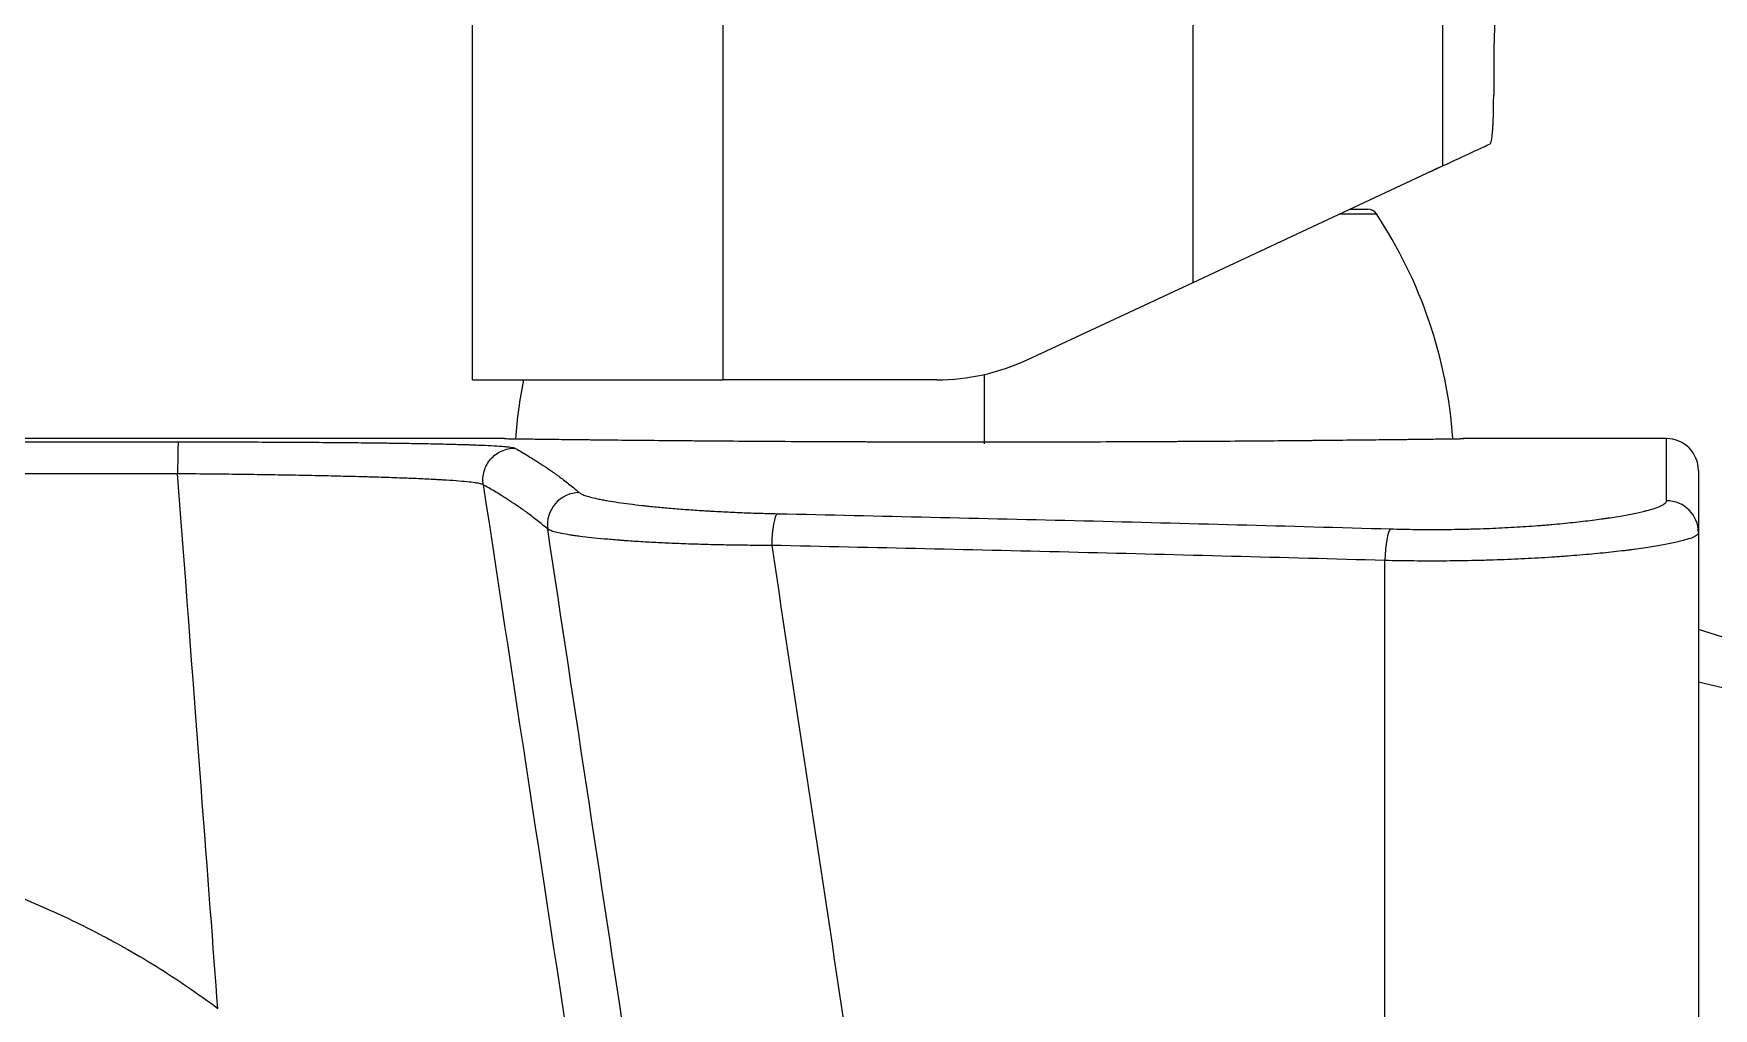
# Model space of a CAD drawing. Extents: x 0 to 1128, y 0 to 827.
# Drawn here: x 645.3 to 724.1, y 241.7 to 287.4 of the extents above; entities that cross this region are included whole.
import ezdxf

# ---------------------------------------------------------------- set-up
doc = ezdxf.new("R2010")
doc.units = 0
doc.header["$LTSCALE"] = 10
doc.header["$MEASUREMENT"] = 0
doc.layers.add('1', color=7, linetype='CONTINUOUS')

msp = doc.modelspace()

# ---------------------------------------------------------------- linework, layer by layer
at = {"layer": '1', "color": 7, "linetype": 'Continuous', "lineweight": -3}
for p, q in [((711.362, 310.807), (711.362, 281.213)), ((699.658, 275.756), (699.658, 310.338)), ((677.6, 308.187), (677.6, 271.187)), ((665.861, 271.187), (665.861, 295.187)), ((713.756, 285.687), (713.756, 284.536)), ((699.658, 275.756), (711.362, 281.213)), ((706.535, 278.963), (708.261, 278.963)), ((707.017, 279.187), (707.844, 279.187)), ((691.87, 272.124), (699.658, 275.756)), ((665.861, 271.187), (677.6, 271.187)), ((687.644, 271.187), (677.6, 271.187)), ((689.861, 271.436), (689.861, 268.187)), ((723.361, 264.018), (723.361, 239.459)), ((708.649, 239.459), (708.649, 262.71)), ((724.761, 259.033), (723.361, 259.477)), ((724.761, 256.669), (723.361, 257.009))]:
    msp.add_line(p, q, dxfattribs=at)
for centre, radius, start, end in [((707.844, 278.687), 0.5, 33.40737, 90), ((689.861, 266.827), 22.042, 4.16578, 33.40737), ((687.644, 281.187), 10, 270, 295), ((689.861, 266.827), 22.042, 168.58893, 175.84683), ((721.861, 266.927), 1.5, 0, 90)]:
    msp.add_arc(centre, radius, start, end, dxfattribs=at)
for centre, major_axis, ratio, start_param, end_param in [((652.067, 266.776), (0, -1.5), 0.021754, 3.155377, 4.712396), ((670.872, 264.401), (-0.981, -1.135), 0.99221, 3.85825, 5.569156), ((721.861, 264.018), (1.5, 0), 0.995505, 0, 1.570796), ((680.162, 263.416), (-0.032, -1.5), 0.176899, 3.262407, 4.716188), ((708.915, 262.71), (-0.042, -1.499), 0.17687, 3.300221, 4.717393)]:
    msp.add_ellipse(centre, major_axis=major_axis, ratio=ratio, start_param=start_param, end_param=end_param, dxfattribs=at)
for points, knots in [([(713.861, 288.937), (713.861, 288.937), (713.861, 288.932), (713.86, 288.919), (713.859, 288.916), (713.859, 288.91), (713.858, 288.899), (713.858, 288.885), (713.856, 288.854), (713.852, 288.803), (713.848, 288.732), (713.844, 288.671), (713.843, 288.649), (713.841, 288.615), (713.84, 288.603), (713.839, 288.579), (713.835, 288.517), (713.829, 288.395), (713.819, 288.206), (713.812, 288.063), (713.807, 287.949), (713.805, 287.911), (713.801, 287.832), (713.8, 287.791), (713.795, 287.668), (713.788, 287.498), (713.782, 287.317), (713.778, 287.176), (713.776, 287.128), (713.773, 287.031), (713.772, 286.982), (713.769, 286.834), (713.764, 286.635), (713.761, 286.429), (713.759, 286.273), (713.758, 286.195), (713.757, 286.115), (713.757, 286.062), (713.757, 286.035), (713.756, 285.902), (713.756, 285.795), (713.756, 285.687)], [0, 0, 0, 0, 0.06191, 0.06191, 0.077545, 0.077545, 0.09318, 0.12445, 0.12445, 0.186989, 0.249528, 0.249528, 0.280798, 0.280798, 0.296433, 0.296433, 0.312067, 0.374607, 0.437146, 0.499685, 0.499685, 0.530955, 0.530955, 0.562225, 0.562225, 0.624764, 0.687303, 0.687303, 0.718573, 0.718573, 0.749843, 0.749843, 0.812382, 0.874921, 0.874921, 0.906191, 0.921826, 0.921826, 0.937461, 0.937461, 1, 1, 1, 1]), ([(713.586, 282.251), (713.593, 282.254), (713.6, 282.261), (713.614, 282.284), (713.627, 282.313), (713.64, 282.357), (713.647, 282.389), (713.649, 282.396), (713.652, 282.41), (713.656, 282.431), (713.66, 282.454), (713.669, 282.502), (713.679, 282.572), (713.688, 282.655), (713.695, 282.721), (713.697, 282.743), (713.701, 282.79), (713.703, 282.814), (713.709, 282.887), (713.717, 282.989), (713.723, 283.1), (713.727, 283.186), (713.729, 283.215), (713.731, 283.274), (713.733, 283.304), (713.739, 283.456), (713.743, 283.583), (713.748, 283.779), (713.749, 283.845), (713.751, 283.947), (713.751, 283.981), (713.752, 284.05), (713.753, 284.084), (713.755, 284.257), (713.756, 284.396), (713.756, 284.536)], [0, 0, 0, 0, 0.0625, 0.0625, 0.125, 0.1875, 0.1875, 0.203125, 0.203125, 0.21875, 0.25, 0.25, 0.3125, 0.375, 0.375, 0.40625, 0.40625, 0.4375, 0.4375, 0.5, 0.5625, 0.5625, 0.59375, 0.59375, 0.625, 0.625, 0.75, 0.75, 0.8125, 0.8125, 0.84375, 0.84375, 0.875, 0.875, 1, 1, 1, 1]), ([(711.362, 281.213), (711.906, 281.467), (712.367, 281.682), (713.113, 282.03), (713.397, 282.162), (713.586, 282.251)], [0, 0, 0, 0, 0.5, 0.5, 1, 1, 1, 1]), ([(652.067, 268.276), (652.579, 268.276), (653.086, 268.275), (654.09, 268.274), (655.086, 268.271), (656.063, 268.268), (656.789, 268.264), (657.03, 268.263), (657.33, 268.262), (657.39, 268.261), (657.509, 268.261), (657.687, 268.26), (657.864, 268.258), (658.449, 268.255), (658.905, 268.252), (659.793, 268.244), (660.225, 268.24), (661.065, 268.232), (661.474, 268.227), (661.969, 268.22), (662.067, 268.219), (662.261, 268.216), (662.357, 268.215), (662.641, 268.211), (662.826, 268.208), (663.368, 268.199), (664.054, 268.186), (664.668, 268.172), (665.103, 268.16), (665.278, 268.155), (665.446, 268.15), (665.512, 268.148), (665.546, 268.147), (665.644, 268.144), (665.708, 268.142), (666.02, 268.131), (666.248, 268.122), (666.66, 268.103), (666.844, 268.093), (667.169, 268.073), (667.309, 268.062), (667.456, 268.049), (667.484, 268.046), (667.524, 268.042), (667.537, 268.04), (667.557, 268.038), (667.564, 268.037), (667.572, 268.036)], [0, 0, 0, 0, 0.069208, 0.069208, 0.138416, 0.207623, 0.207623, 0.242227, 0.242227, 0.250878, 0.250878, 0.259529, 0.276831, 0.276831, 0.346039, 0.346039, 0.415247, 0.415247, 0.484454, 0.484454, 0.501756, 0.501756, 0.519058, 0.519058, 0.553662, 0.553662, 0.62287, 0.692078, 0.692078, 0.726681, 0.735332, 0.735332, 0.743983, 0.743983, 0.761285, 0.761285, 0.830493, 0.830493, 0.899701, 0.899701, 0.968909, 0.968909, 0.98621, 0.98621, 0.994861, 0.994861, 1, 1, 1, 1]), ([(666.367, 266.26), (666.351, 266.366), (666.347, 266.474), (666.362, 266.688), (666.38, 266.794), (666.44, 267), (666.481, 267.1), (666.584, 267.289), (666.645, 267.378), (666.785, 267.54), (666.864, 267.614), (667.035, 267.743), (667.128, 267.799), (667.323, 267.888), (667.425, 267.922), (667.635, 267.968), (667.742, 267.98), (667.849, 267.98)], [0, 0, 0, 0, 0.125, 0.125, 0.25, 0.25, 0.375, 0.375, 0.5, 0.5, 0.625, 0.625, 0.75, 0.75, 0.875, 0.875, 1, 1, 1, 1]), ([(667.37, 268.427), (667.37, 268.427), (667.407, 268.426), (667.553, 268.424), (667.661, 268.423), (667.95, 268.419), (668.131, 268.417), (668.375, 268.414), (668.403, 268.413), (668.459, 268.413), (668.546, 268.411), (668.636, 268.41), (668.824, 268.408), (668.958, 268.406), (669.382, 268.401), (669.698, 268.397), (670.392, 268.389), (670.771, 268.384), (671.286, 268.379), (671.443, 268.377), (671.605, 268.375), (671.714, 268.374), (671.77, 268.373), (672.047, 268.37), (672.275, 268.368), (672.979, 268.36), (673.474, 268.355), (674.512, 268.346), (675.056, 268.341), (675.909, 268.333), (676.199, 268.331), (676.644, 268.327), (676.794, 268.326), (677.022, 268.324), (677.098, 268.324), (677.251, 268.322), (677.328, 268.322), (678.021, 268.317), (678.653, 268.312), (679.946, 268.304), (680.607, 268.3), (681.959, 268.293), (682.65, 268.29), (683.532, 268.286), (683.71, 268.285), (683.977, 268.284), (684.067, 268.284), (684.246, 268.284), (684.693, 268.282), (685.142, 268.281), (686.221, 268.278), (687.668, 268.275), (689.127, 268.274), (690.227, 268.274), (690.594, 268.274), (691.147, 268.274), (691.331, 268.275), (691.7, 268.275), (691.884, 268.275), (692.802, 268.276), (693.527, 268.278), (694.96, 268.282), (695.669, 268.284), (697.068, 268.29), (697.76, 268.293), (698.528, 268.297), (698.613, 268.297), (698.783, 268.298), (698.868, 268.299), (699.122, 268.3), (699.29, 268.301), (699.791, 268.304), (700.119, 268.306), (701.091, 268.312), (701.719, 268.317), (702.936, 268.326), (703.525, 268.331), (704.38, 268.338), (704.659, 268.341), (705.003, 268.344), (705.071, 268.344), (705.207, 268.346), (705.275, 268.346), (705.477, 268.348), (705.61, 268.349), (706.264, 268.356), (706.759, 268.361), (707.691, 268.37), (708.128, 268.375), (708.947, 268.384), (709.327, 268.389), (709.722, 268.393), (709.766, 268.394), (709.852, 268.395), (709.894, 268.396), (710.02, 268.397), (710.101, 268.398), (710.339, 268.401), (710.489, 268.403), (710.913, 268.408), (711.161, 268.411), (711.589, 268.417), (711.769, 268.419), (711.987, 268.422), (712.051, 268.423), (712.119, 268.424), (712.132, 268.424), (712.158, 268.424), (712.194, 268.425), (712.224, 268.425), (712.315, 268.426), (712.351, 268.427), (712.352, 268.427), (712.352, 268.427), (712.352, 268.427)], [0, 0, 0, 0, 0.03125, 0.03125, 0.0625, 0.0625, 0.09375, 0.09375, 0.097656, 0.097656, 0.101562, 0.109375, 0.109375, 0.125, 0.125, 0.15625, 0.15625, 0.1875, 0.1875, 0.195312, 0.199219, 0.199219, 0.203125, 0.203125, 0.21875, 0.21875, 0.25, 0.25, 0.28125, 0.28125, 0.296875, 0.296875, 0.304687, 0.304687, 0.308593, 0.308593, 0.3125, 0.3125, 0.34375, 0.34375, 0.375, 0.375, 0.40625, 0.40625, 0.414062, 0.414062, 0.417968, 0.417968, 0.421875, 0.437499, 0.437499, 0.468749, 0.499999, 0.499999, 0.515624, 0.515624, 0.523437, 0.523437, 0.531249, 0.531249, 0.562499, 0.562499, 0.593749, 0.593749, 0.624999, 0.624999, 0.628906, 0.628906, 0.632812, 0.632812, 0.640624, 0.640624, 0.656249, 0.656249, 0.687499, 0.687499, 0.718749, 0.718749, 0.734374, 0.734374, 0.73828, 0.73828, 0.742187, 0.742187, 0.749999, 0.749999, 0.781249, 0.781249, 0.812499, 0.812499, 0.843749, 0.843749, 0.847655, 0.847655, 0.851562, 0.851562, 0.859374, 0.859374, 0.874999, 0.874999, 0.906249, 0.906249, 0.937499, 0.937499, 0.953124, 0.953124, 0.95703, 0.95703, 0.960936, 0.968749, 0.968749, 0.999999, 0.999999, 1, 1, 1, 1]), ([(667.572, 268.036), (667.576, 268.036), (667.581, 268.035), (667.633, 268.029), (667.675, 268.023), (667.78, 268.005), (667.827, 267.993), (667.849, 267.98)], [0, 0, 0, 0, 0.032726, 0.032726, 0.355151, 0.355151, 1, 1, 1, 1]), ([(667.849, 267.98), (668.01, 267.89), (668.194, 267.784), (668.503, 267.599), (668.612, 267.532), (668.841, 267.39), (668.961, 267.313), (669.213, 267.149), (669.344, 267.061), (669.619, 266.872), (669.761, 266.771), (670.059, 266.553), (670.213, 266.436), (670.534, 266.182), (670.7, 266.046), (670.872, 265.896)], [0, 0, 0, 0, 0.25, 0.25, 0.375, 0.375, 0.5, 0.5, 0.625, 0.625, 0.75, 0.75, 0.875, 0.875, 1, 1, 1, 1]), ([(721.861, 265.511), (721.861, 265.596), (721.861, 265.677), (721.861, 265.831), (721.861, 265.905), (721.861, 266.119), (721.861, 266.249), (721.861, 266.492), (721.861, 266.604), (721.861, 266.813), (721.861, 266.91), (721.861, 267.092), (721.861, 267.177), (721.861, 267.336), (721.861, 267.409), (721.861, 267.547), (721.861, 267.612), (721.861, 267.732), (721.861, 267.787), (721.861, 267.942), (721.861, 268.03), (721.861, 268.177), (721.861, 268.238), (721.861, 268.309), (721.861, 268.33), (721.861, 268.365), (721.861, 268.38), (721.861, 268.415), (721.861, 268.427), (721.861, 268.427)], [0, 0, 0, 0, 0.031262, 0.031262, 0.062524, 0.062524, 0.125048, 0.125048, 0.187572, 0.187572, 0.250096, 0.250096, 0.31262, 0.31262, 0.375144, 0.375144, 0.437668, 0.437668, 0.500192, 0.500192, 0.62524, 0.62524, 0.750288, 0.750288, 0.812812, 0.812812, 0.875336, 0.875336, 1, 1, 1, 1]), ([(666.367, 266.26), (666.346, 266.276), (666.303, 266.292), (666.206, 266.316), (666.158, 266.326), (666.103, 266.336), (666.08, 266.34), (666.068, 266.342), (666.031, 266.348), (666.006, 266.352), (665.871, 266.371), (665.743, 266.386), (665.448, 266.416), (665.28, 266.43), (664.905, 266.459), (664.697, 266.472), (664.413, 266.489), (664.355, 266.493), (664.266, 266.498), (664.235, 266.499), (664.175, 266.503), (664.144, 266.504), (663.99, 266.512), (663.863, 266.519), (663.468, 266.538), (662.91, 266.562), (662.287, 266.585), (661.795, 266.602), (661.543, 266.61), (661.282, 266.618), (661.106, 266.623), (661.017, 266.625), (660.567, 266.638), (660.197, 266.648), (659.434, 266.667), (659.042, 266.675), (658.237, 266.692), (657.823, 266.7), (657.292, 266.71), (657.132, 266.712), (656.97, 266.715), (656.862, 266.717), (656.808, 266.718), (656.536, 266.722), (656.318, 266.726), (655.659, 266.736), (654.772, 266.748), (653.87, 266.758), (653.186, 266.766), (652.843, 266.769), (652.44, 266.773), (652.238, 266.774), (652.136, 266.775), (652.086, 266.776), (652.06, 266.776), (652.049, 266.776), (652.042, 266.776), (652.038, 266.776), (652.035, 266.776)], [0, 0, 0, 0, 0.0625, 0.0625, 0.09375, 0.101562, 0.101562, 0.109375, 0.109375, 0.125, 0.125, 0.1875, 0.1875, 0.25, 0.25, 0.3125, 0.3125, 0.328125, 0.328125, 0.335937, 0.335937, 0.34375, 0.34375, 0.375, 0.375, 0.4375, 0.5, 0.5, 0.53125, 0.546875, 0.546875, 0.5625, 0.5625, 0.625, 0.625, 0.6875, 0.6875, 0.75, 0.75, 0.765625, 0.773437, 0.773437, 0.78125, 0.78125, 0.8125, 0.8125, 0.875, 0.9375, 0.9375, 0.96875, 0.984375, 0.992187, 0.996094, 0.998047, 0.999023, 0.999512, 0.999512, 1, 1, 1, 1]), ([(723.361, 266.927), (723.361, 266.927), (723.361, 266.915), (723.361, 266.88), (723.361, 266.866), (723.361, 266.83), (723.361, 266.809), (723.361, 266.738), (723.361, 266.678), (723.361, 266.531), (723.361, 266.443), (723.361, 266.289), (723.361, 266.233), (723.361, 266.114), (723.361, 266.05), (723.361, 265.912), (723.361, 265.838), (723.361, 265.68), (723.361, 265.596), (723.361, 265.414), (723.361, 265.317), (723.361, 265.108), (723.361, 264.996), (723.361, 264.754), (723.361, 264.624), (723.361, 264.411), (723.361, 264.338), (723.361, 264.183), (723.361, 264.102), (723.361, 264.018)], [0, 0, 0, 0, 0.124864, 0.124864, 0.187374, 0.187374, 0.249883, 0.249883, 0.374903, 0.374903, 0.499922, 0.499922, 0.562432, 0.562432, 0.624942, 0.624942, 0.687451, 0.687451, 0.749961, 0.749961, 0.812471, 0.812471, 0.874981, 0.874981, 0.93749, 0.93749, 0.968745, 0.968745, 1, 1, 1, 1]), ([(669.393, 264.181), (669.22, 264.33), (669.054, 264.466), (668.733, 264.719), (668.578, 264.836), (668.28, 265.054), (668.137, 265.155), (667.863, 265.343), (667.731, 265.431), (667.479, 265.595), (667.359, 265.671), (667.13, 265.813), (667.021, 265.879), (666.711, 266.064), (666.528, 266.17), (666.367, 266.26)], [0, 0, 0, 0, 0.125, 0.125, 0.25, 0.25, 0.375, 0.375, 0.5, 0.5, 0.625, 0.625, 0.75, 0.75, 1, 1, 1, 1]), ([(670.872, 265.896), (670.901, 265.871), (670.943, 265.846), (671.051, 265.795), (671.183, 265.744), (671.363, 265.692), (671.568, 265.641), (671.682, 265.615), (671.84, 265.583), (671.872, 265.576), (671.939, 265.563), (671.972, 265.557), (672.075, 265.537), (672.147, 265.525), (672.369, 265.486), (672.685, 265.436), (673.042, 265.387), (673.419, 265.339), (673.617, 265.315), (673.878, 265.286), (673.931, 265.28), (674.038, 265.269), (674.092, 265.263), (674.256, 265.246), (674.366, 265.235), (674.704, 265.202), (675.17, 265.159), (675.664, 265.12), (676.173, 265.083), (676.435, 265.065), (676.772, 265.044), (676.839, 265.04), (676.976, 265.032), (677.045, 265.028), (677.252, 265.016), (677.391, 265.008), (677.812, 264.987), (678.38, 264.96), (678.965, 264.938), (679.557, 264.92), (679.858, 264.912), (680.162, 264.905)], [0, 0, 0, 0, 0.0625, 0.0625, 0.125, 0.1875, 0.1875, 0.25, 0.25, 0.265625, 0.265625, 0.28125, 0.28125, 0.3125, 0.3125, 0.375, 0.4375, 0.4375, 0.5, 0.5, 0.515625, 0.515625, 0.53125, 0.53125, 0.5625, 0.5625, 0.625, 0.6875, 0.6875, 0.75, 0.75, 0.765625, 0.765625, 0.78125, 0.78125, 0.8125, 0.8125, 0.875, 0.9375, 0.9375, 1, 1, 1, 1]), ([(708.915, 264.192), (709.315, 264.181), (709.716, 264.173), (710.518, 264.164), (710.919, 264.163), (711.722, 264.168), (712.123, 264.175), (712.576, 264.186), (712.626, 264.187), (712.726, 264.19), (712.876, 264.194), (713.025, 264.199), (713.321, 264.208), (713.517, 264.216), (714.098, 264.24), (714.479, 264.26), (715.225, 264.305), (715.591, 264.33), (715.995, 264.361), (716.039, 264.365), (716.128, 264.372), (716.261, 264.383), (716.392, 264.394), (716.651, 264.416), (716.821, 264.432), (717.318, 264.48), (717.637, 264.514), (718.247, 264.585), (718.538, 264.622), (718.885, 264.67), (718.954, 264.68), (719.089, 264.699), (719.155, 264.709), (719.351, 264.739), (719.476, 264.758), (719.839, 264.818), (720.063, 264.859), (720.475, 264.941), (720.662, 264.982), (720.853, 265.029), (720.874, 265.035), (720.915, 265.045), (720.935, 265.05), (720.995, 265.066), (721.034, 265.077), (721.146, 265.108), (721.215, 265.129), (721.407, 265.191), (721.513, 265.232), (721.686, 265.313), (721.751, 265.353), (721.806, 265.403), (721.815, 265.413), (721.832, 265.433), (721.839, 265.443), (721.855, 265.472), (721.861, 265.492), (721.861, 265.511)], [0, 0, 0, 0, 0.0625, 0.0625, 0.125, 0.125, 0.1875, 0.1875, 0.195312, 0.195312, 0.203125, 0.21875, 0.21875, 0.25, 0.25, 0.3125, 0.3125, 0.375, 0.375, 0.382813, 0.382813, 0.390625, 0.40625, 0.40625, 0.4375, 0.4375, 0.5, 0.5, 0.5625, 0.5625, 0.578125, 0.578125, 0.59375, 0.59375, 0.625, 0.625, 0.6875, 0.6875, 0.75, 0.75, 0.757813, 0.757813, 0.765625, 0.765625, 0.78125, 0.78125, 0.8125, 0.8125, 0.875, 0.875, 0.9375, 0.9375, 0.953125, 0.953125, 0.96875, 0.96875, 1, 1, 1, 1]), ([(680.162, 264.905), (684.955, 264.801), (689.748, 264.692), (696.936, 264.515), (699.332, 264.454), (704.123, 264.327), (706.519, 264.261), (708.915, 264.192)], [0, 0, 0, 0, 0.5, 0.5, 0.75, 0.75, 1, 1, 1, 1]), ([(679.897, 263.416), (679.894, 263.416), (679.892, 263.416), (679.886, 263.416), (679.878, 263.416), (679.859, 263.416), (679.822, 263.416), (679.747, 263.416), (679.597, 263.416), (679.469, 263.417), (679.215, 263.418), (679.046, 263.419), (678.544, 263.424), (677.883, 263.433), (677.24, 263.447), (676.764, 263.459), (676.607, 263.464), (676.372, 263.471), (676.295, 263.474), (676.14, 263.479), (676.063, 263.481), (675.682, 263.495), (675.386, 263.507), (674.81, 263.532), (674.25, 263.56), (673.723, 263.591), (673.34, 263.616), (673.152, 263.629), (672.969, 263.642), (672.848, 263.651), (672.788, 263.656), (672.492, 263.679), (672.267, 263.698), (671.84, 263.737), (671.437, 263.776), (671.079, 263.818), (670.829, 263.851), (670.708, 263.867), (670.593, 263.883), (670.519, 263.895), (670.482, 263.9), (670.303, 263.928), (670.175, 263.951), (669.944, 263.996), (669.741, 264.041), (669.593, 264.088), (669.502, 264.122), (669.462, 264.14), (669.425, 264.16), (669.408, 264.171), (669.4, 264.176), (669.397, 264.178), (669.395, 264.18), (669.394, 264.18), (669.394, 264.18), (669.393, 264.181), (669.393, 264.181)], [0, 0, 0, 0, 0.000488, 0.000488, 0.000977, 0.001953, 0.003906, 0.007812, 0.015625, 0.03125, 0.03125, 0.0625, 0.0625, 0.125, 0.1875, 0.1875, 0.21875, 0.21875, 0.234375, 0.234375, 0.25, 0.25, 0.3125, 0.3125, 0.375, 0.4375, 0.4375, 0.46875, 0.484375, 0.484375, 0.5, 0.5, 0.5625, 0.5625, 0.625, 0.6875, 0.6875, 0.71875, 0.734375, 0.734375, 0.75, 0.75, 0.8125, 0.8125, 0.875, 0.9375, 0.9375, 0.96875, 0.984375, 0.992187, 0.996094, 0.998047, 0.999023, 0.999512, 0.999512, 1, 1, 1, 1]), ([(723.361, 264.018), (723.361, 263.998), (723.355, 263.979), (723.336, 263.95), (723.328, 263.94), (723.309, 263.92), (723.298, 263.91), (723.235, 263.86), (723.161, 263.82), (722.964, 263.739), (722.842, 263.699), (722.623, 263.637), (722.544, 263.616), (722.416, 263.585), (722.372, 263.574), (722.281, 263.553), (722.234, 263.543), (721.992, 263.491), (721.778, 263.45), (721.308, 263.368), (721.052, 263.328), (720.637, 263.268), (720.422, 263.239), (720.196, 263.21), (720.08, 263.195), (720.041, 263.19), (719.963, 263.181), (719.924, 263.176), (719.567, 263.133), (719.235, 263.096), (718.54, 263.026), (718.177, 262.993), (717.611, 262.945), (717.322, 262.922), (716.974, 262.897), (716.823, 262.886), (716.722, 262.879), (716.671, 262.876), (716.213, 262.845), (715.797, 262.82), (714.95, 262.776), (714.518, 262.757), (713.859, 262.733), (713.637, 262.726), (713.302, 262.716), (713.133, 262.712), (712.963, 262.708), (712.85, 262.705), (712.793, 262.704), (712.281, 262.693), (711.827, 262.687), (710.918, 262.682), (710.464, 262.683), (709.556, 262.691), (709.102, 262.699), (708.649, 262.71)], [0, 0, 0, 0, 0.03125, 0.03125, 0.046875, 0.046875, 0.0625, 0.0625, 0.125, 0.125, 0.1875, 0.1875, 0.21875, 0.21875, 0.234375, 0.234375, 0.25, 0.25, 0.3125, 0.3125, 0.375, 0.375, 0.40625, 0.421875, 0.421875, 0.429688, 0.429688, 0.4375, 0.4375, 0.5, 0.5, 0.5625, 0.5625, 0.59375, 0.609375, 0.617188, 0.617188, 0.625, 0.625, 0.6875, 0.6875, 0.75, 0.75, 0.78125, 0.78125, 0.796875, 0.804688, 0.804688, 0.8125, 0.8125, 0.875, 0.875, 0.9375, 0.9375, 1, 1, 1, 1]), ([(708.649, 262.71), (706.253, 262.778), (703.857, 262.843), (699.066, 262.968), (696.67, 263.029), (689.482, 263.204), (684.689, 263.313), (679.897, 263.416)], [0, 0, 0, 0, 0.25, 0.25, 0.5, 0.5, 1, 1, 1, 1]), ([(570.815, 260.329), (586.818, 258.576), (600.166, 256.841), (610.942, 255.109), (611.111, 255.082), (611.362, 255.041), (611.738, 254.98), (612.609, 254.838), (614.325, 254.552), (617.653, 253.979), (623.896, 252.822), (628.537, 251.812), (631.403, 251.11), (631.574, 251.068), (631.83, 251.004), (632.213, 250.909), (633.095, 250.685), (634.816, 250.232), (638.082, 249.308), (640.58, 248.484), (642.206, 247.885), (642.375, 247.822), (642.637, 247.724), (643.028, 247.575), (643.926, 247.225), (645.66, 246.507), (647.044, 245.862), (648.139, 245.308), (648.452, 245.146), (648.978, 244.865), (649.761, 244.437), (651.541, 243.388), (652.989, 242.401), (653.919, 241.703)], [0, 0, 0, 0, 0.500011, 0.500011, 0.503917, 0.503917, 0.507823, 0.515636, 0.531261, 0.562512, 0.625013, 0.750016, 0.750016, 0.753922, 0.753922, 0.757829, 0.765641, 0.781267, 0.812517, 0.875019, 0.875019, 0.878925, 0.878925, 0.882831, 0.890644, 0.906269, 0.93752, 0.93752, 0.945332, 0.945332, 0.953145, 0.96877, 1, 1, 1, 1])]:
    msp.add_open_spline(points, degree=3, knots=knots, dxfattribs=at)
for points, degree in [([(711.238, 281.156), (711.009, 281.049), (710.752, 280.929)], 2), ([(569.413, 268.3), (596.964, 268.292), (624.516, 268.284), (652.067, 268.276)], 3), ([(667.37, 268.427), (627.428, 268.427)], 1), ([(721.861, 268.427), (712.313, 268.427)], 1), ([(652.035, 266.776), (624.483, 266.784), (596.932, 266.792), (569.38, 266.8)], 3), ([(653.921, 241.704), (653.501, 247.253), (652.872, 255.611), (652.035, 266.776)], 3), ([(666.367, 266.26), (667.898, 256.184), (669.43, 246.108), (670.963, 236.032)], 3), ([(673.267, 238.566), (671.975, 247.104), (670.684, 255.643), (669.393, 264.181)], 3), ([(679.897, 263.416), (681.057, 255.744), (682.217, 248.073), (683.377, 240.401)], 3)]:
    msp.add_open_spline(points, degree=degree, dxfattribs=at)

doc.saveas('drawing.dxf')
